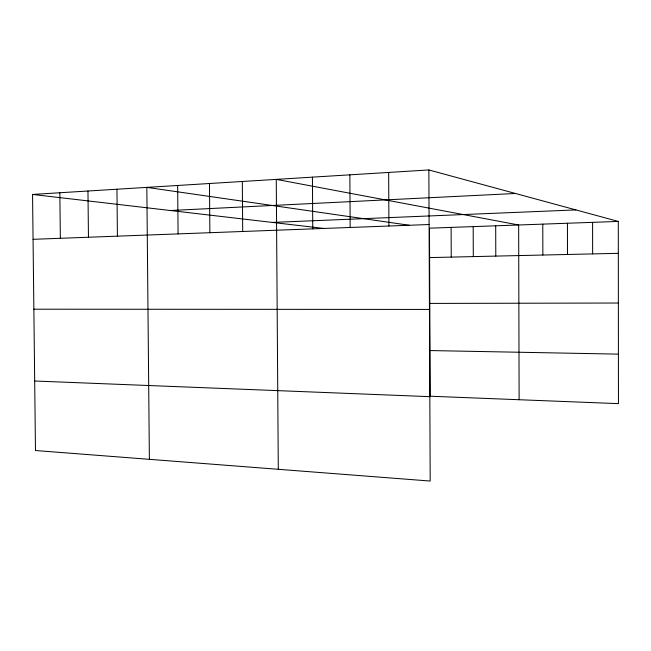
<?xml version="1.0" encoding="UTF-8"?>
<svg xmlns="http://www.w3.org/2000/svg" width="651" height="651" viewBox="0 0 651 651"><rect width="100%" height="100%" fill="white"/><g stroke="black" fill="none" stroke-linecap="round" stroke-linejoin="round"><path stroke-width="0.98" d="M428.863 169.952L430.189 481.048L35.48 450.525L32.55 194.437L428.863 169.952L618.304 221.43L618.45 403.644L430.181 396.223L429.473 228.175L618.304 221.43M170.302 210.517L515.462 193.485M272.313 222.422L575.932 209.915M33.063 239.316L429.099 224.522M429.595 257.593L618.328 253.329M429.79 303.415L618.369 303.024M33.868 309.192L429.457 309.437M429.994 350.555L618.409 354.136M34.69 381.006L429.831 396.662M32.55 194.437L324.125 228.468M409.438 225.287L146.833 187.374L149.38 459.329M87.966 191.012L88.455 237.249M59.851 192.753L60.348 238.299M177.658 185.47L178.081 233.896M116.952 189.221L117.416 236.167M278.294 469.298L276.26 179.383L518.652 224.986L519.116 399.73M242.318 181.474L242.701 231.487M209.476 183.509L209.874 232.708M349.864 174.834L350.165 227.468M312.423 177.145L312.757 228.867M451.119 227.402L451.233 257.104M388.655 172.434L388.924 226.019M542.788 224.123L542.861 255.029M495.696 225.807L495.793 256.095M473.187 226.613L473.293 256.6M592.597 222.349L592.638 253.906M567.436 223.244L567.485 254.476"/></g></svg>
